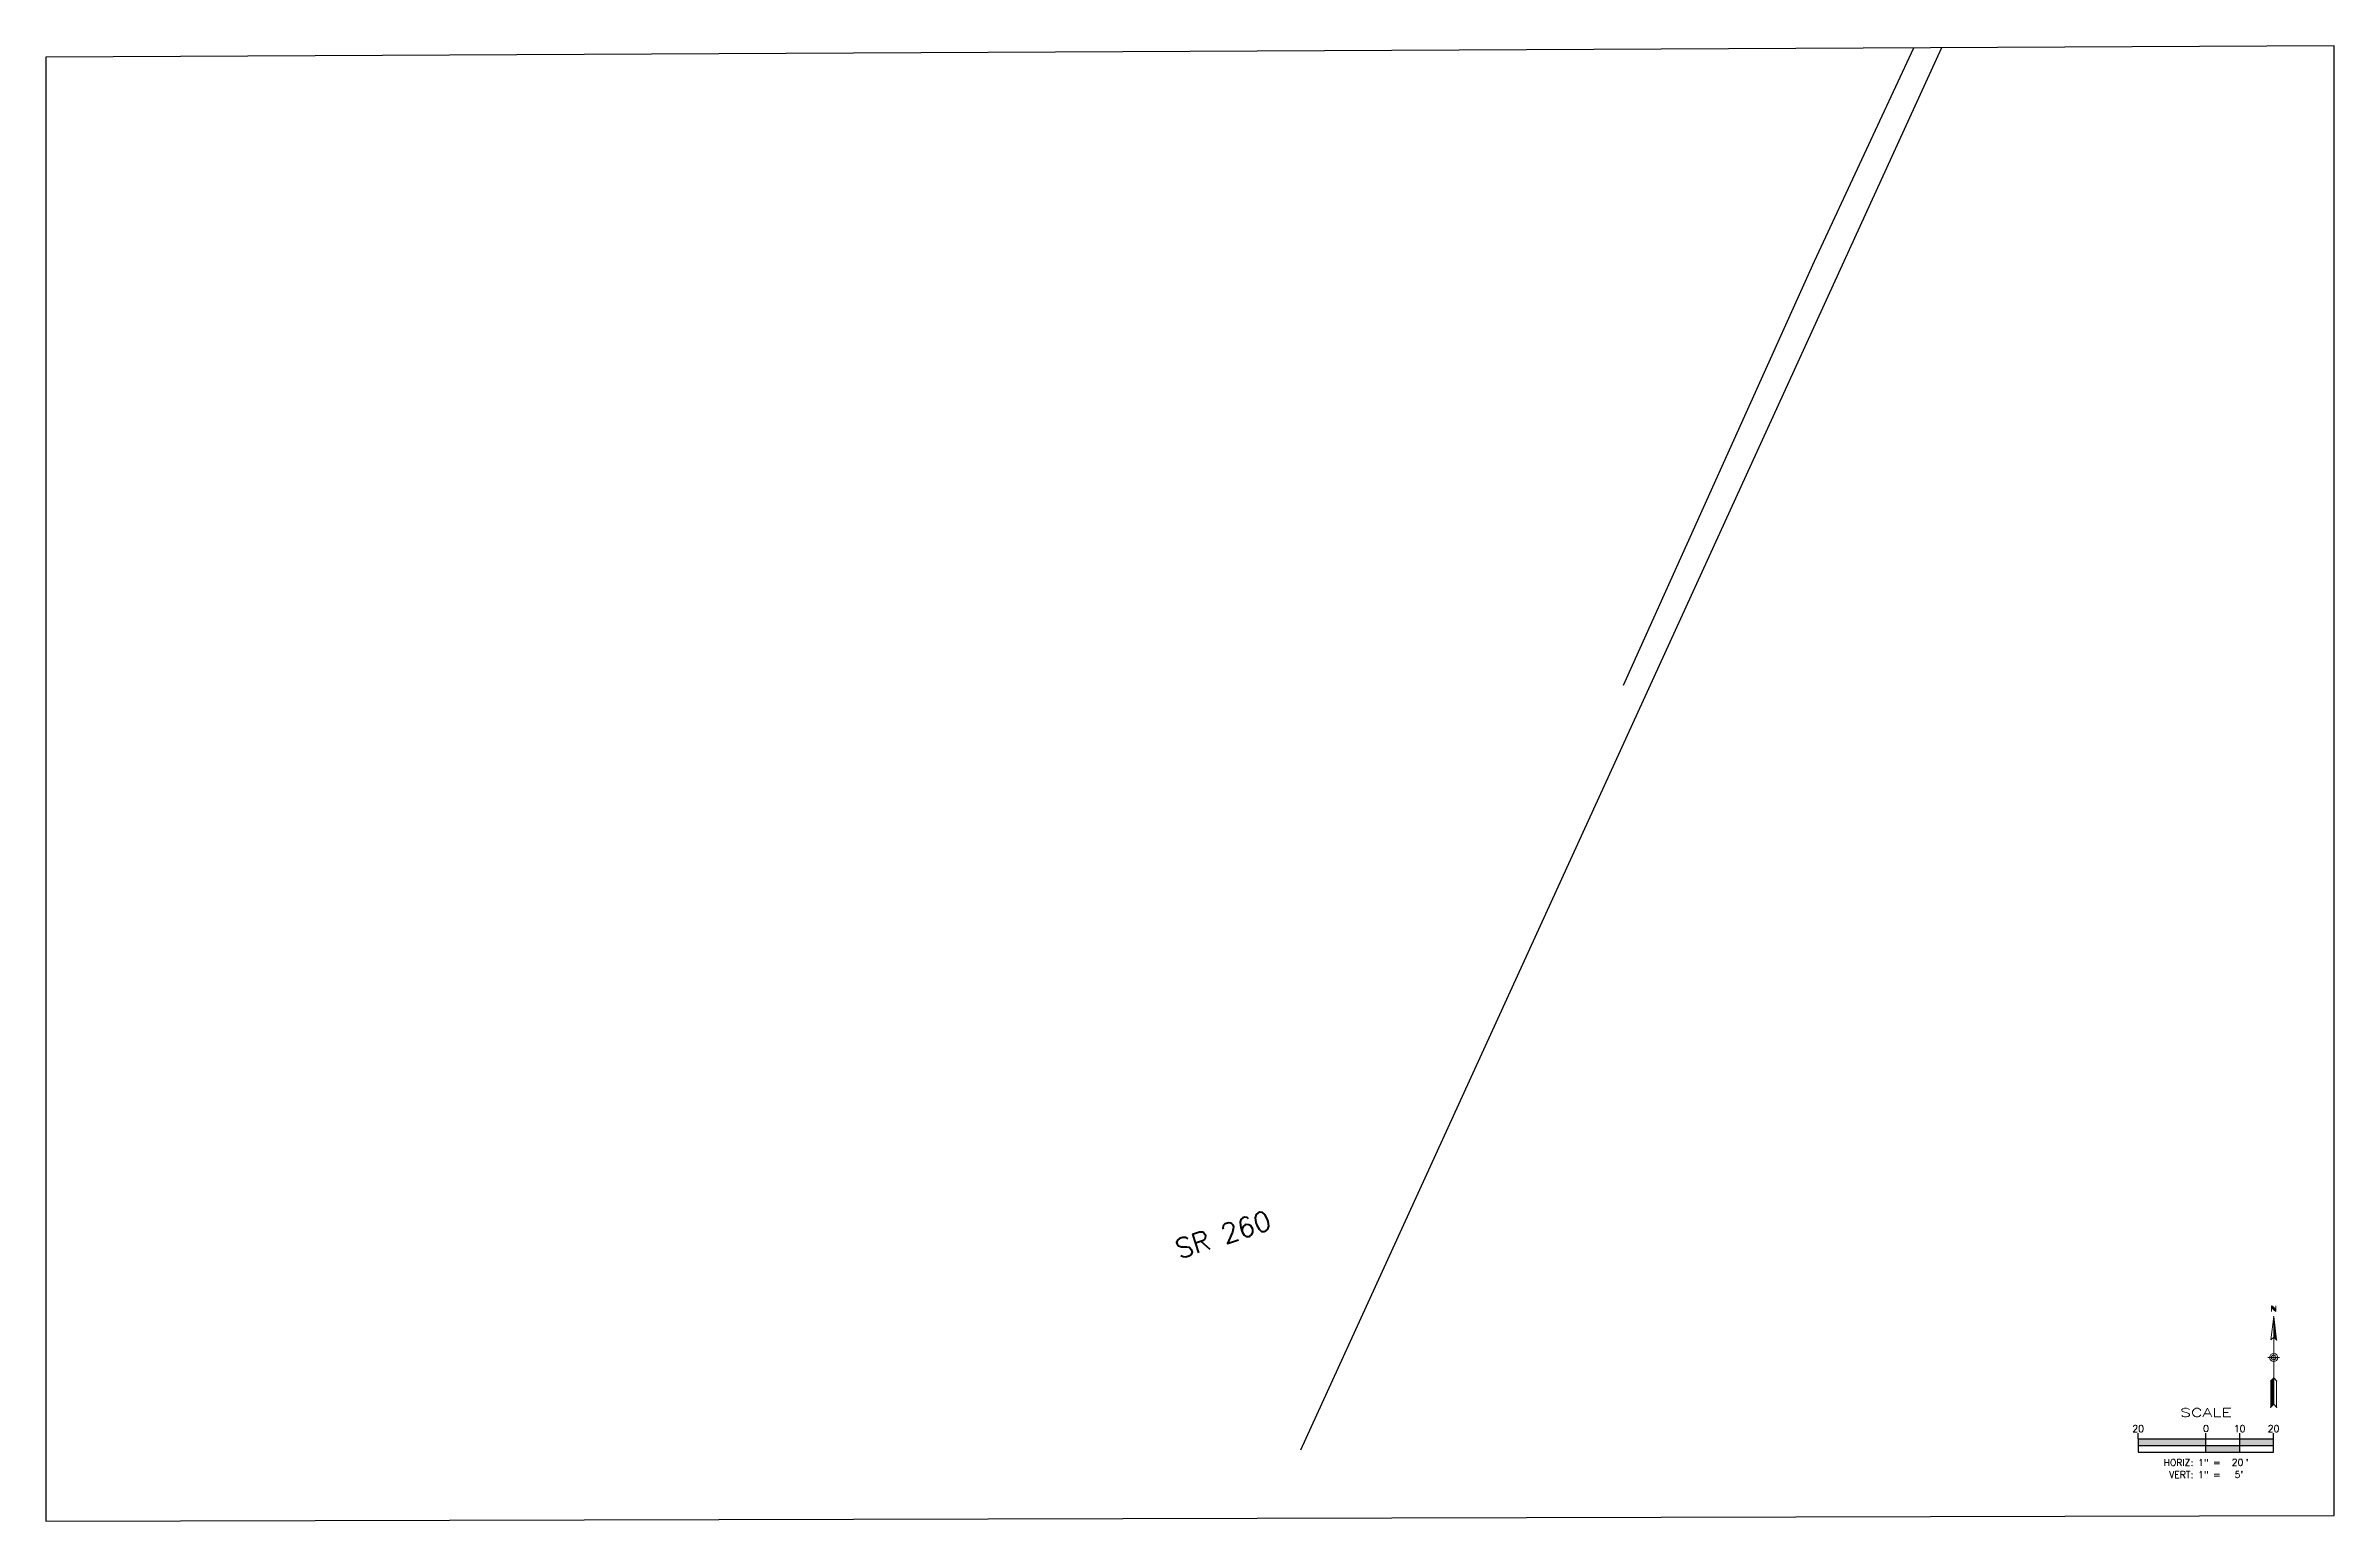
# Paper-space layout 'Layout1' of a CAD drawing. Extents: x 0.1 to 33.9, y -0.1 to 21.7.
# The model-space entities are those that its viewports show. They can reach past a viewport. Long polylines and large blocks are cut down to what shows.
import ezdxf
from ezdxf.enums import TextEntityAlignment as Align
from ezdxf.lldxf.tags import DXFTag

# ---------------------------------------------------------------- set-up
doc = ezdxf.new("R2010")
doc.units = 0
doc.header["$MEASUREMENT"] = 0
for name, color, linetype in [('C-BORD03', 2, 'Continuous'), ('CU-STRM', 252, 'REC_STORM DRAIN'), ('CU-WATR-E', 142, 'REC_WATER 08-INCH'), ('MON_LINE', 6, 'Continuous'), ('SCALE 10', 2, 'Continuous')]:
    doc.layers.add(name, color=color, linetype=linetype)
doc.layers.add('VPRT', color=2, linetype='Continuous', plot=False)
doc.styles.add('C10', font='SIMPLEX.shx', dxfattribs={"width": 1.5, "height": 4.167})
doc.styles.add('C6', font='SIMPLEX.shx', dxfattribs={"height": 0.1})
doc.styles.add('R100', font='romans.shx', dxfattribs={"height": 0.1})
doc.styles.add('S4', font='SIMPLEX.shx', dxfattribs={"height": 0.1})
doc.styles.add('SCALE', font='SIMPLEX.shx', dxfattribs={"height": 0.1})
tags = doc.linetypes.add('HREC_WATER 04-INCH', pattern='A,0.75,-0.25,[4,REC_LStyles.shx,S=1,R=0,X=0,Y=0],-0.25,0.75', length=2).pattern_tags.tags
tags[6] = DXFTag(74, 12)
doc.linetypes.add('REC_STORM DRAIN', pattern='A,1.5,-0.125,[73,REC_LStyles.shx,S=1,R=0,X=0,Y=0],-0.125,1.5', length=3.25)
tags = doc.linetypes.add('REC_STORM DRAIN 18-INCH', pattern='A,1.5,-0.3,[4,PHX_LStyles.shx,S=1,R=0,X=0,Y=0],-0.3,1.5', length=3.6).pattern_tags.tags
tags[6] = DXFTag(74, 12)
doc.linetypes.add('REC_WATER 08-INCH', pattern='A,1.5,-0.25,[8,REC_LStyles.shx,S=1,R=0,X=0,Y=0],-0.25,1.5', length=3.5)

# ---------------------------------------------------------------- blocks, each defined once
blk = doc.blocks.new('SCALE1')
for p, q in [((-0.0833, -0.0111), (-0.0833, -0.0042)), ((-0.0833, -0.0111), (-0.0833, -0.0277)), ((-0.0833, -0.0111), (0.0833, -0.0111)), ((-0.0833, -0.0194), (0.0833, -0.0194)), ((-0.0833, -0.0277), (0.0833, -0.0277)), ((0, -0.0111), (0, -0.0042)), ((0, -0.0277), (0, -0.0111)), ((0.0417, -0.0111), (0.0417, -0.0041)), ((0.0417, -0.0277), (0.0417, -0.0111)), ((0.0833, -0.0111), (0.0833, -0.0042)), ((0.0833, -0.0277), (0.0833, -0.0111))]:
    blk.add_line(p, q)
for points in [[(-0.0833, -0.0111), (0, -0.0111), (-0.0833, -0.0194), (0, -0.0194)], [(0, -0.0194), (0.0417, -0.0194), (0, -0.0277), (0.0417, -0.0277)], [(0.0417, -0.0111), (0.0833, -0.0111), (0.0417, -0.0194), (0.0833, -0.0194)]]:
    blk.add_solid(points)
at = {"style": 'C10', "width": 1.5}
blk.add_text('SCALE', height=0.01042, dxfattribs=at).set_placement((0, 0.016), align=Align.CENTER)
for s, height, style, p in [('0', 0.00849, 'S4', (0, -0.0027)), ('HORIZ: 1" =    \'', 0.008333, 'C6', (0.0002, -0.0445)), ('VERT: 1" =   \'', 0.008333, 'C6', (0.0002, -0.0594))]:
    blk.add_text(s, height=height, dxfattribs=dict(style=style)).set_placement(p, align=Align.CENTER)
at = {"style": 'SCALE'}
for tag, p in [('20', (-0.0835, -0.0028)), ('10', (0.0415, -0.0028)), ('20', (0.0832, -0.0028)), ('20', (0.0388, -0.0444)), ('4', (0.0388, -0.0593))]:
    blk.add_attdef(tag, text='', height=0.00833, dxfattribs=at).set_placement(p, align=Align.CENTER)
blk = doc.blocks.new('NA')
at = {"lineweight": 0}
for p, q in [((-0.032, 0.68), (-0.032, 0.766)), ((0.032, 0.68), (0.032, 0.766)), ((-0.043, 0.259), (0, 0.604)), ((0, 0.302), (0, 0.604)), ((-0.086, 0), (0.086, 0)), ((0, 0.302), (-0.043, 0.259)), ((0, -0.302), (0, 0.302)), ((0, -0.302), (0.043, -0.345)), ((0.043, -0.345), (0.043, -0.734)), ((0.043, -0.734), (0, -0.691))]:
    blk.add_line(p, q, dxfattribs=at)
for major_axis in [(-0.0604, 0.0018), (-0.0345, 0.001)]:
    blk.add_ellipse((0, 0), major_axis=major_axis, ratio=0.999938, dxfattribs=at)
for p in [(0, 0.604), (0.043, 0.259), (0, -0.302), (-0.043, -0.345), (0.043, -0.345), (-0.043, -0.734), (0.043, -0.734)]:
    blk.add_point(p, dxfattribs=at)
for points in [[(-0.032, 0.766), (0.032, 0.714), (0.032, 0.68), (-0.032, 0.732)], [(-0.03, 0.762), (0.03, 0.713), (0.03, 0.684), (-0.03, 0.733)], [(-0.029, 0.758), (0.029, 0.713), (0.029, 0.688), (-0.029, 0.733)], [(-0.027, 0.754), (0.027, 0.712), (0.027, 0.692), (-0.027, 0.734)], [(-0.025, 0.75), (0.025, 0.711), (0.025, 0.696), (-0.025, 0.735)], [(-0.023, 0.746), (0.023, 0.71), (0.023, 0.7), (-0.023, 0.736)], [(-0.021, 0.742), (0.021, 0.709), (0.021, 0.704), (-0.021, 0.737)], [(-0.019, 0.738), (0.019, 0.708), (0.019, 0.708), (-0.019, 0.738)], [(0, 0.604), (0, 0.302), (0.043, 0.259)], [(0.002, 0.574), (0.002, 0.303), (0.041, 0.264)], [(0.004, 0.543), (0.004, 0.304), (0.038, 0.27)], [(0.006, 0.512), (0.006, 0.305), (0.035, 0.275)], [(0.008, 0.481), (0.008, 0.305), (0.033, 0.28)], [(0.01, 0.45), (0.01, 0.306), (0.03, 0.286)], [(0.012, 0.419), (0.012, 0.307), (0.028, 0.291)], [(0.013, 0.389), (0.013, 0.308), (0.025, 0.296)], [(0.015, 0.358), (0.015, 0.309), (0.022, 0.301)], [(0.017, 0.327), (0.017, 0.309), (0.02, 0.307)], [(0, -0.302), (-0.043, -0.345), (-0.043, -0.734), (0, -0.691)], [(-0.002, -0.307), (-0.041, -0.346), (-0.041, -0.729), (-0.002, -0.69)], [(-0.004, -0.311), (-0.039, -0.347), (-0.039, -0.725), (-0.004, -0.689)], [(-0.006, -0.316), (-0.037, -0.348), (-0.037, -0.72), (-0.006, -0.688)], [(-0.008, -0.321), (-0.036, -0.349), (-0.035, -0.715), (-0.008, -0.688)], [(-0.01, -0.325), (-0.034, -0.349), (-0.034, -0.711), (-0.01, -0.687)], [(-0.012, -0.33), (-0.032, -0.35), (-0.032, -0.706), (-0.012, -0.686)], [(-0.013, -0.335), (-0.03, -0.351), (-0.03, -0.701), (-0.013, -0.685)], [(-0.015, -0.339), (-0.028, -0.352), (-0.028, -0.697), (-0.015, -0.684)], [(-0.017, -0.344), (-0.026, -0.352), (-0.026, -0.692), (-0.017, -0.684)], [(-0.019, -0.348), (-0.024, -0.353), (-0.024, -0.688), (-0.019, -0.683)], [(-0.021, -0.353), (-0.022, -0.354), (-0.022, -0.683), (-0.021, -0.682)]]:
    blk.add_3dface(points, dxfattribs=at)

msp = doc.modelspace()

# ---------------------------------------------------------------- linework, layer by layer
at = {"layer": 'CU-WATR-E', "linetype": 'HREC_WATER 04-INCH'}
for p, q in [((10801.75, 10431.4), (10958.57, 10749.07)), ((10742.36, 10307.45), (10801.75, 10431.4))]:
    msp.add_line(p, q, dxfattribs=at)
at = {"layer": 'MON_LINE'}
msp.add_line((11101.77, 11030.7), (10641.55, 10083.6), dxfattribs=at)

psp = doc.layouts.get("Layout1")

# ---------------------------------------------------------------- linework, layer by layer
at = {"layer": 'VPRT', "linetype": 'REC_STORM DRAIN 18-INCH'}
psp.add_lwpolyline([(0.095, -0.125), (33.905, -0.041), (33.905, 21.68), (0.095, 21.513)], close=True, dxfattribs=at)

# ---------------------------------------------------------------- block references
at = {"layer": 'C-BORD03'}
ref = psp.add_blockref('SCALE1', (32.01, 1.227), dxfattribs=dict(at, xscale=12, yscale=12, zscale=0.3))
ref.add_attrib('20', '20', dxfattribs={"layer": '0', "height": 0.1, "style": 'SCALE'}).set_placement((31.008, 1.194), align=Align.CENTER)
ref.add_attrib('10', '10', dxfattribs={"layer": '0', "height": 0.1, "style": 'SCALE'}).set_placement((32.508, 1.194), align=Align.CENTER)
ref.add_attrib('20', '20', dxfattribs={"layer": '0', "height": 0.1, "style": 'SCALE'}).set_placement((33.008, 1.194), align=Align.CENTER)
ref.add_attrib('20', '20', dxfattribs={"layer": '0', "height": 0.1, "style": 'SCALE'}).set_placement((32.476, 0.695), align=Align.CENTER)
ref.add_attrib('4', '5', dxfattribs={"layer": '0', "height": 0.1, "style": 'SCALE'}).set_placement((32.476, 0.516), align=Align.CENTER)
at = {"layer": 'SCALE 10'}
psp.add_blockref('NA', (33.011, 2.295), dxfattribs=at)

# ---------------------------------------------------------------- texts
at = {"layer": 'CU-STRM', "linetype": 'REC_STORM DRAIN 18-INCH', "insert": (16.752, 4.024), "char_height": 0.2905, "attachment_point": 1, "rotation": 18.0698, "style": 'R100'}
psp.add_mtext_dynamic_manual_height_columns('SR 260', width=4.70275, gutter_width=0.5, heights=[0], dxfattribs=at)

# ---------------------------------------------------------------- viewports
at = {"layer": 'VPRT', "linetype": 'Continuous', "view_twist_angle": 1.3530081}
vp = psp.add_viewport(center=(17, 10.778), size=(33.81, 21.8043), view_center_point=(10367.858, 10529.129), view_height=436.08603, dxfattribs=at)
vp.dxf.flags = 0x10000  # cut along an outline
vp.dxf.clipping_boundary_handle = psp.add_lwpolyline([(0.095, -0.125), (33.905, -0.041), (33.905, 21.68), (0.095, 21.513)], format="xyb", close=True, dxfattribs={"invisible": 1}).dxf.handle

doc.saveas('drawing.dxf')
